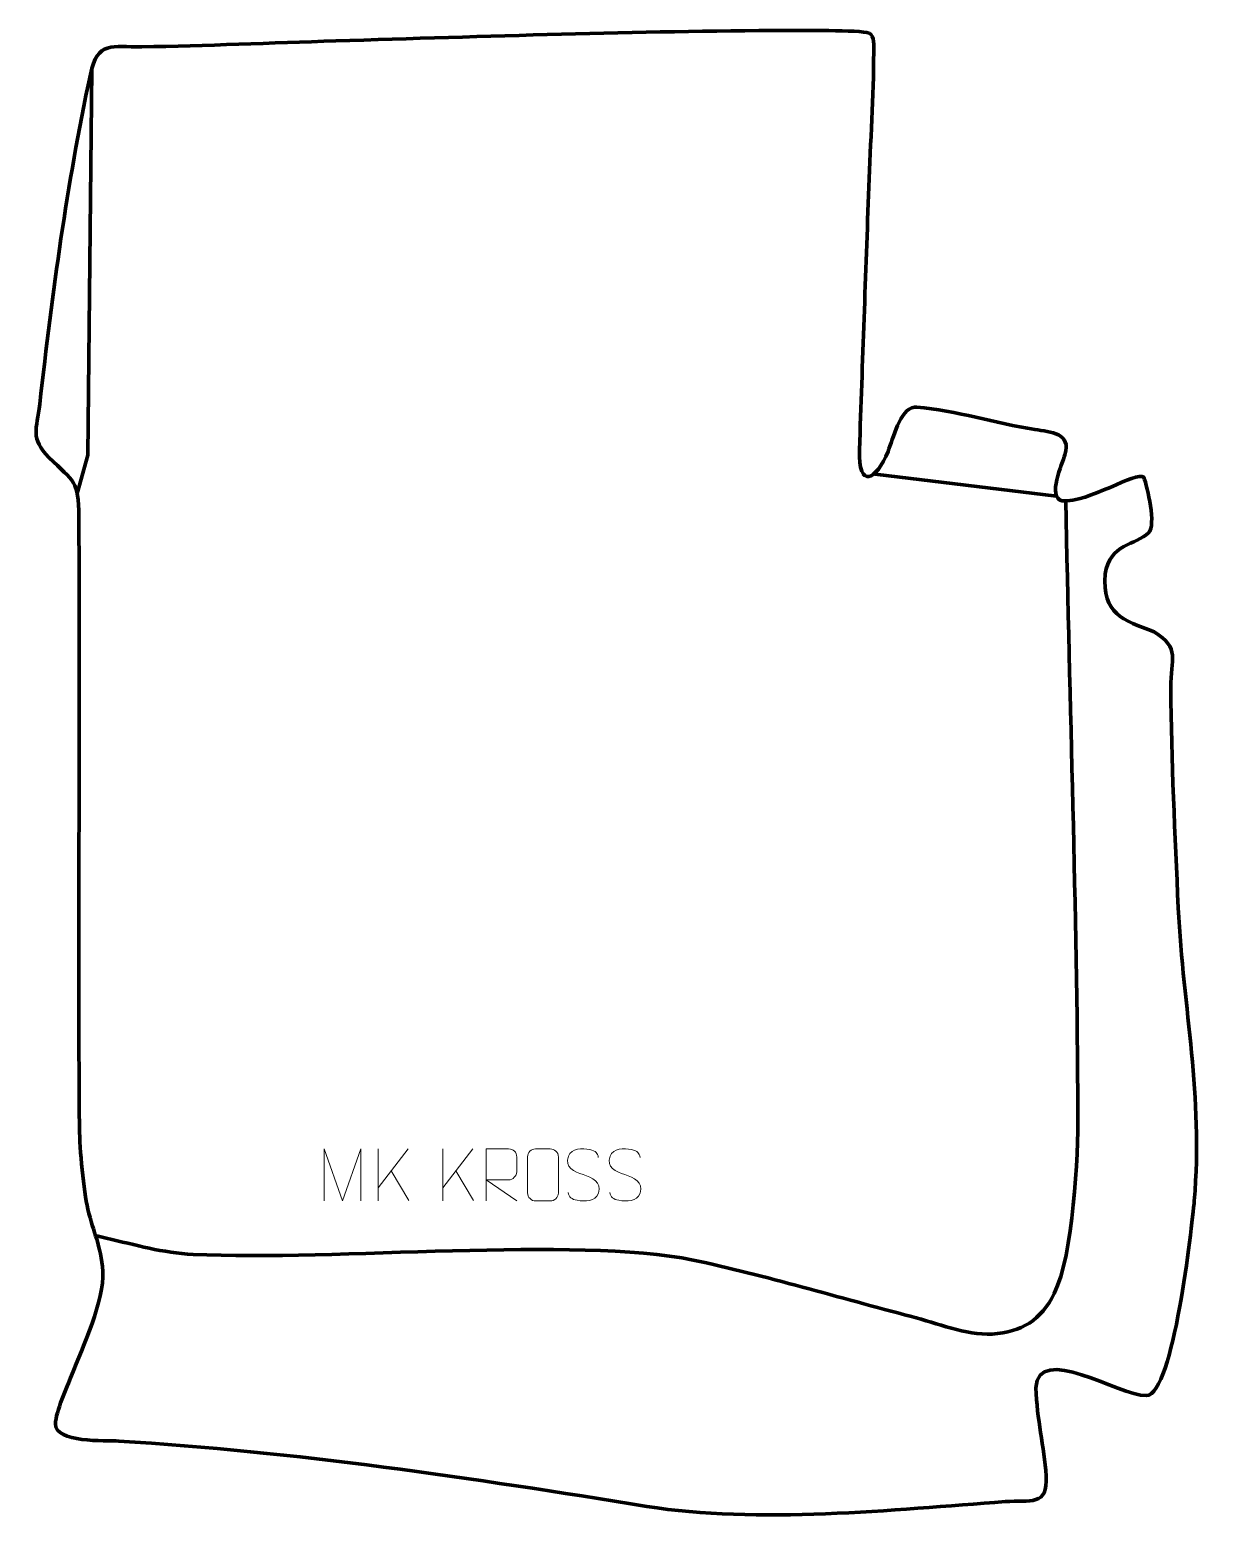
# Model space of a CAD drawing. Header units: millimetres. Extents: x -499 to 64, y -3 to 714.
import ezdxf

# ---------------------------------------------------------------- set-up
doc = ezdxf.new("R2010")
doc.units = ezdxf.units.MM
doc.header["$MEASUREMENT"] = 0
doc.layers.add('layer 2', color=7, linetype='Continuous')
doc.layers.add('layer 3', color=7, linetype='Continuous')

msp = doc.modelspace()

# ---------------------------------------------------------------- linework, layer by layer
at = {"layer": 'layer 2', "color": 142, "lineweight": 158}
for points, knots in [([(-469.0539, 695.1107), (-469.0539, 695.1107), (-470.9926, 510.1633), (-470.9926, 510.1633), (-470.9926, 510.1633), (-470.9926, 510.1633), (-476.1015, 491.8021), (-476.1015, 491.8021)], [0, 0, 0, 0, 0.33333333, 0.33333333, 0.33333333, 0.33333333, 1, 1, 1, 1]), ([(-1.918, 488.2715), (0.0273, 390.6613), (3.4008, 292.7353), (3.9575, 195.1455), (3.9575, 195.1455), (4.0738, 173.6169), (1.7042, 126.6759), (-7.4043, 108.0857), (-7.4043, 108.0857), (-13.6864, 95.2641), (-23.0742, 89.5584), (-37.1959, 88.624), (-37.1959, 88.624), (-50.0029, 88.0711), (-63.6283, 93.7842), (-75.9584, 97.0251), (-75.9584, 97.0251), (-110.3093, 105.9462), (-146.1347, 116.7576), (-180.6437, 124.1108), (-180.6437, 124.1108), (-237.4483, 135.488), (-351.7985, 123.6026), (-420.4427, 126.8352), (-420.4427, 126.8352), (-435.2479, 127.5324), (-447.9549, 131.3262), (-462.2159, 134.6362), (-462.2159, 134.6362), (-463.9098, 135.0112), (-465.6038, 135.3862), (-467.2977, 135.7611)], [0, 0, 0, 0, 0.11111111, 0.11111111, 0.11111111, 0.11111111, 0.22222222, 0.22222222, 0.22222222, 0.22222222, 0.33333333, 0.33333333, 0.33333333, 0.33333333, 0.44444444, 0.44444444, 0.44444444, 0.44444444, 0.55555556, 0.55555556, 0.55555556, 0.55555556, 0.66666667, 0.66666667, 0.66666667, 0.66666667, 0.77777778, 0.77777778, 0.77777778, 0.77777778, 1, 1, 1, 1])]:
    msp.add_open_spline(points, degree=3, knots=knots, dxfattribs=at)
msp.add_open_spline([(-93.3413, 501.0808), (-93.3413, 501.0808), (-6.2551, 490.437), (-6.2551, 490.437)], degree=3, dxfattribs=at)
at = {"layer": 'layer 3', "color": 242, "lineweight": 158}
msp.add_open_spline([(-96.2069, 712.626), (-93.4205, 711.2162), (-94.0623, 706.5274), (-94.0341, 703.4773), (-94.0341, 703.4773), (-94.0075, 682.3348), (-95.6442, 660.1909), (-96.3742, 638.8973), (-96.3742, 638.8973), (-97.8317, 596.8562), (-99.4721, 554.8218), (-100.847, 512.7777), (-100.847, 512.7777), (-101.478, 493.4837), (-92.8246, 498.0956), (-87.1497, 512.0012), (-87.1497, 512.0012), (-84.768, 517.8376), (-81.5284, 532.2734), (-74.5226, 533.1609), (-74.5226, 533.1609), (-74.5226, 533.1609), (-73.3794, 533.2247), (-73.3794, 533.2247), (-73.3794, 533.2247), (-54.3929, 531.6936), (-35.7622, 525.4095), (-16.7341, 522.5059), (-16.7341, 522.5059), (-9.1107, 521.3308), (0.9666, 520.791), (-2.2716, 510.3483), (-2.2716, 510.3483), (-3.5751, 506.1448), (-10.8329, 490.0832), (-3.7297, 488.3254), (-3.7297, 488.3254), (9.1718, 487.195), (31.9361, 502.8023), (35.5472, 499.634), (35.5472, 499.634), (37.2423, 494.6325), (41.7018, 476.769), (37.7755, 472.8816), (37.7755, 472.8816), (31.8817, 467.0461), (19.0586, 467.7161), (17.0424, 453.179), (17.0424, 453.179), (15.6815, 433.7991), (25.291, 431.087), (40.4623, 425.5144), (40.4623, 425.5144), (53.2925, 417.4318), (48.4195, 412.5364), (48.471, 398.5919), (48.471, 398.5919), (48.7184, 363.7676), (50.5725, 327.9202), (52.0741, 293.0548), (52.0741, 293.0548), (54.5943, 243.6829), (64.0056, 203.6237), (59.7875, 152.579), (59.7875, 152.579), (58.4358, 139.4737), (49.9251, 59.9373), (36.7569, 59.0569), (36.7569, 59.0569), (23.7907, 59.0672), (-15.3373, 84.4821), (-16.2319, 62.7482), (-16.2319, 62.7482), (-15.7507, 47.8461), (-12.2011, 34.6619), (-11.3285, 20.5345), (-11.3285, 20.5345), (-10.4164, 5.7641), (-18.766, 9.0784), (-30.9457, 8.2405), (-30.9457, 8.2405), (-84.1317, 4.304), (-150.335, -2.5654), (-202.8529, 5.9336), (-202.8529, 5.9336), (-285.4538, 19.3648), (-372.8193, 32.3167), (-456.2294, 37.2793), (-456.2294, 37.2793), (-462.6386, 37.6607), (-486.7001, 36.2035), (-486.5393, 45.5749), (-486.5393, 45.5749), (-486.4413, 51.2906), (-481.1434, 63.0747), (-478.7905, 68.7267), (-478.7905, 68.7267), (-473.5201, 82.6298), (-462.9791, 104.8216), (-463.8486, 118.5991), (-463.8486, 118.5991), (-464.8482, 131.538), (-468.266, 136.9249), (-471.0375, 148.563), (-471.0375, 148.563), (-473.0732, 157.1111), (-474.9281, 177.411), (-475.0334, 187.2854), (-475.0334, 187.2854), (-476.002, 285.0344), (-474.5453, 382.7827), (-475.3587, 480.5207), (-475.3587, 480.5207), (-475.5077, 498.4119), (-477.4435, 497.1256), (-489.7126, 509.0649), (-489.7126, 509.0649), (-498.8237, 518.4567), (-495.5182, 522.4724), (-494.115, 534.6069), (-494.115, 534.6069), (-487.7265, 589.8508), (-481.3642, 638.4502), (-469.8118, 692.7874), (-469.8118, 692.7874), (-466.321, 709.1625), (-459.4652, 705.8219), (-445.1582, 706.0463), (-445.1582, 706.0463), (-414.3244, 706.5299), (-382.9177, 707.9382), (-352.0451, 708.8799), (-352.0451, 708.8799), (-280.2018, 711.0717), (-207.4521, 713.6197), (-135.6168, 713.9016), (-135.6168, 713.9016), (-129.9631, 713.9237), (-100.7078, 714.1756), (-96.2069, 712.626)], degree=3, knots=[0, 0, 0, 0, 0.02777778, 0.02777778, 0.02777778, 0.02777778, 0.05555556, 0.05555556, 0.05555556, 0.05555556, 0.08333333, 0.08333333, 0.08333333, 0.08333333, 0.11111111, 0.11111111, 0.11111111, 0.11111111, 0.13888889, 0.13888889, 0.13888889, 0.13888889, 0.16666667, 0.16666667, 0.16666667, 0.16666667, 0.19444444, 0.19444444, 0.19444444, 0.19444444, 0.22222222, 0.22222222, 0.22222222, 0.22222222, 0.25, 0.25, 0.25, 0.25, 0.27777778, 0.27777778, 0.27777778, 0.27777778, 0.30555556, 0.30555556, 0.30555556, 0.30555556, 0.33333333, 0.33333333, 0.33333333, 0.33333333, 0.36111111, 0.36111111, 0.36111111, 0.36111111, 0.38888889, 0.38888889, 0.38888889, 0.38888889, 0.41666667, 0.41666667, 0.41666667, 0.41666667, 0.44444444, 0.44444444, 0.44444444, 0.44444444, 0.47222222, 0.47222222, 0.47222222, 0.47222222, 0.5, 0.5, 0.5, 0.5, 0.52777778, 0.52777778, 0.52777778, 0.52777778, 0.55555556, 0.55555556, 0.55555556, 0.55555556, 0.58333333, 0.58333333, 0.58333333, 0.58333333, 0.61111111, 0.61111111, 0.61111111, 0.61111111, 0.63888889, 0.63888889, 0.63888889, 0.63888889, 0.66666667, 0.66666667, 0.66666667, 0.66666667, 0.69444444, 0.69444444, 0.69444444, 0.69444444, 0.72222222, 0.72222222, 0.72222222, 0.72222222, 0.75, 0.75, 0.75, 0.75, 0.77777778, 0.77777778, 0.77777778, 0.77777778, 0.80555556, 0.80555556, 0.80555556, 0.80555556, 0.83333333, 0.83333333, 0.83333333, 0.83333333, 0.86111111, 0.86111111, 0.86111111, 0.86111111, 0.88888889, 0.88888889, 0.88888889, 0.88888889, 0.91666667, 0.91666667, 0.91666667, 0.91666667, 0.94444444, 0.94444444, 0.94444444, 0.94444444, 1, 1, 1, 1], dxfattribs=at)
at = {"layer": 'layer 3', "color": 250, "lineweight": 9}
for points, knots in [([(-357.727, 152.4629), (-357.727, 152.4629), (-357.727, 177.4208), (-357.727, 177.4208), (-357.727, 177.4208), (-357.727, 177.4208), (-348.8019, 152.4629), (-348.8019, 152.4629), (-348.8019, 152.4629), (-348.8019, 152.4629), (-340.042, 177.4203), (-340.042, 177.4203), (-340.042, 177.4203), (-340.042, 177.4203), (-340.042, 152.4629), (-340.042, 152.4629)], [0, 0, 0, 0, 0.2, 0.2, 0.2, 0.2, 0.4, 0.4, 0.4, 0.4, 0.6, 0.6, 0.6, 0.6, 1, 1, 1, 1]), ([(-279.941, 152.4665), (-279.941, 152.4665), (-279.941, 177.42), (-279.941, 177.42), (-279.941, 177.42), (-276.3462, 177.42), (-272.7507, 177.42), (-269.1555, 177.42), (-269.1555, 177.42), (-266.8302, 177.3823), (-265.2729, 175.8923), (-265.277, 173.5259), (-265.277, 173.5259), (-265.2774, 171.4904), (-265.2774, 168.431), (-265.277, 166.395), (-265.277, 166.395), (-265.2835, 164.5195), (-267.0958, 162.5777), (-269.1053, 162.5586), (-269.1053, 162.5586), (-269.1053, 162.5586), (-279.941, 162.5586), (-279.941, 162.5586), (-279.941, 162.5586), (-279.941, 162.5586), (-265.2863, 152.4665), (-265.2863, 152.4665)], [0, 0, 0, 0, 0.125, 0.125, 0.125, 0.125, 0.25, 0.25, 0.25, 0.25, 0.375, 0.375, 0.375, 0.375, 0.5, 0.5, 0.5, 0.5, 0.625, 0.625, 0.625, 0.625, 0.75, 0.75, 0.75, 0.75, 1, 1, 1, 1]), ([(-256.2016, 177.4158), (-253.8759, 177.4158), (-251.5498, 177.4158), (-249.2237, 177.4158), (-249.2237, 177.4158), (-247.2771, 177.4514), (-245.2857, 175.9598), (-245.259, 173.5222), (-245.259, 173.5222), (-245.2594, 167.7753), (-245.2594, 162.028), (-245.259, 156.2803), (-245.259, 156.2803), (-245.3988, 153.9569), (-247.076, 152.4773), (-249.2237, 152.4665), (-249.2237, 152.4665), (-251.5556, 152.4669), (-253.8875, 152.4669), (-256.219, 152.4665), (-256.219, 152.4665), (-258.144, 152.3611), (-260.1161, 154.2456), (-260.1049, 156.2629), (-260.1049, 156.2629), (-260.1046, 162.033), (-260.1046, 167.8027), (-260.1049, 173.572), (-260.1049, 173.572), (-260.1007, 175.7101), (-258.354, 177.4293), (-256.2016, 177.4158)], [0, 0, 0, 0, 0.11111111, 0.11111111, 0.11111111, 0.11111111, 0.22222222, 0.22222222, 0.22222222, 0.22222222, 0.33333333, 0.33333333, 0.33333333, 0.33333333, 0.44444444, 0.44444444, 0.44444444, 0.44444444, 0.55555556, 0.55555556, 0.55555556, 0.55555556, 0.66666667, 0.66666667, 0.66666667, 0.66666667, 0.77777778, 0.77777778, 0.77777778, 0.77777778, 1, 1, 1, 1]), ([(-233.3348, 165.1128), (-237.5831, 166.5832), (-242.4912, 168.379), (-240.4861, 173.8993), (-240.4861, 173.8993), (-238.9826, 178.0392), (-233.769, 177.6507), (-230.1654, 177.0496), (-230.1654, 177.0496), (-227.3048, 176.5724), (-226.4401, 175.3592), (-226.1295, 173.2751)], [0, 0, 0, 0, 0.25, 0.25, 0.25, 0.25, 0.5, 0.5, 0.5, 0.5, 1, 1, 1, 1]), ([(-213.3348, 165.1128), (-217.5831, 166.5832), (-222.4912, 168.379), (-220.4861, 173.8993), (-220.4861, 173.8993), (-218.9826, 178.0392), (-213.769, 177.6507), (-210.1654, 177.0496), (-210.1654, 177.0496), (-207.3048, 176.5724), (-206.4401, 175.3592), (-206.1295, 173.2751)], [0, 0, 0, 0, 0.25, 0.25, 0.25, 0.25, 0.5, 0.5, 0.5, 0.5, 1, 1, 1, 1]), ([(-233.3348, 165.1127), (-229.3162, 163.466), (-224.2867, 161.5777), (-226.1207, 156.2174), (-226.1207, 156.2174), (-227.5805, 151.951), (-232.4913, 152.2077), (-236.2174, 152.7624), (-236.2174, 152.7624), (-238.9674, 153.1722), (-240.1883, 154.3857), (-240.5663, 156.4979)], [0, 0, 0, 0, 0.25, 0.25, 0.25, 0.25, 0.5, 0.5, 0.5, 0.5, 1, 1, 1, 1]), ([(-213.3348, 165.1127), (-209.3162, 163.466), (-204.2867, 161.5777), (-206.1207, 156.2174), (-206.1207, 156.2174), (-207.5805, 151.951), (-212.4913, 152.2077), (-216.2174, 152.7624), (-216.2174, 152.7624), (-218.9674, 153.1722), (-220.1883, 154.3857), (-220.5663, 156.4979)], [0, 0, 0, 0, 0.25, 0.25, 0.25, 0.25, 0.5, 0.5, 0.5, 0.5, 1, 1, 1, 1])]:
    msp.add_open_spline(points, degree=3, knots=knots, dxfattribs=at)
for points in [[(-331.6763, 177.4452), (-331.6763, 177.4452), (-331.6763, 152.4916), (-331.6763, 152.4916)], [(-317.3001, 177.4452), (-317.3001, 177.4452), (-331.6763, 158.8055), (-331.6763, 158.8055)], [(-300.6763, 177.4452), (-300.6763, 177.4452), (-300.6763, 152.4916), (-300.6763, 152.4916)], [(-286.3001, 177.4452), (-286.3001, 177.4452), (-300.6763, 158.8055), (-300.6763, 158.8055)], [(-316.9748, 152.5874), (-316.9748, 152.5874), (-325.4453, 166.901), (-325.4453, 166.901)], [(-285.9748, 152.5874), (-285.9748, 152.5874), (-294.4453, 166.901), (-294.4453, 166.901)]]:
    msp.add_open_spline(points, degree=3, dxfattribs=at)

doc.saveas('drawing.dxf')
